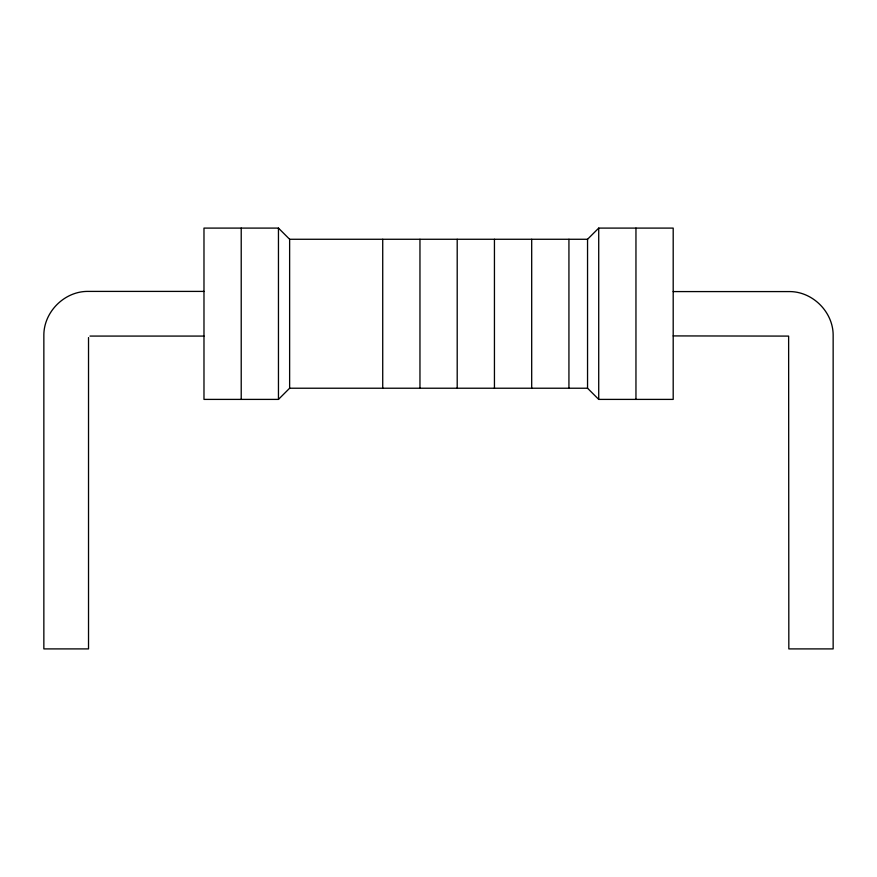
<?xml version="1.0" encoding="UTF-8"?>
<svg xmlns="http://www.w3.org/2000/svg" width="877" height="877" viewBox="0 0 877 877"><rect width="100%" height="100%" fill="white"/><g stroke="black" fill="none" stroke-linecap="round" stroke-linejoin="round"><path stroke-width="1.32" d="M278.458 399.397L289.629 388.226L587.546 388.226L598.717 399.397L673.196 399.397L673.196 228.097L598.717 228.097L587.546 239.268L289.629 239.268L278.458 228.097L203.979 228.097L203.979 399.397L278.458 399.397L278.458 228.097M203.979 291.405L87.064 291.405C64.207 291.723 44.157 311.763 43.85 334.63L43.85 648.903L88.522 648.903L88.522 337.557M673.196 291.581L790.1 291.581C812.869 291.888 832.843 311.861 833.15 334.641L833.15 648.903L788.829 648.903L788.631 336.099L673.196 335.913M89.991 336.077L203.979 336.077M635.957 228.097L635.957 399.397M598.717 228.097L598.717 399.397M587.546 239.268L587.546 388.226M568.932 239.268L568.932 388.226M531.692 239.268L531.692 388.226M494.442 239.268L494.442 388.226M457.202 239.268L457.202 388.226M419.962 239.268L419.962 388.226M382.723 239.268L382.723 388.226M289.629 239.268L289.629 388.226M241.219 228.097L241.219 399.397"/></g></svg>
